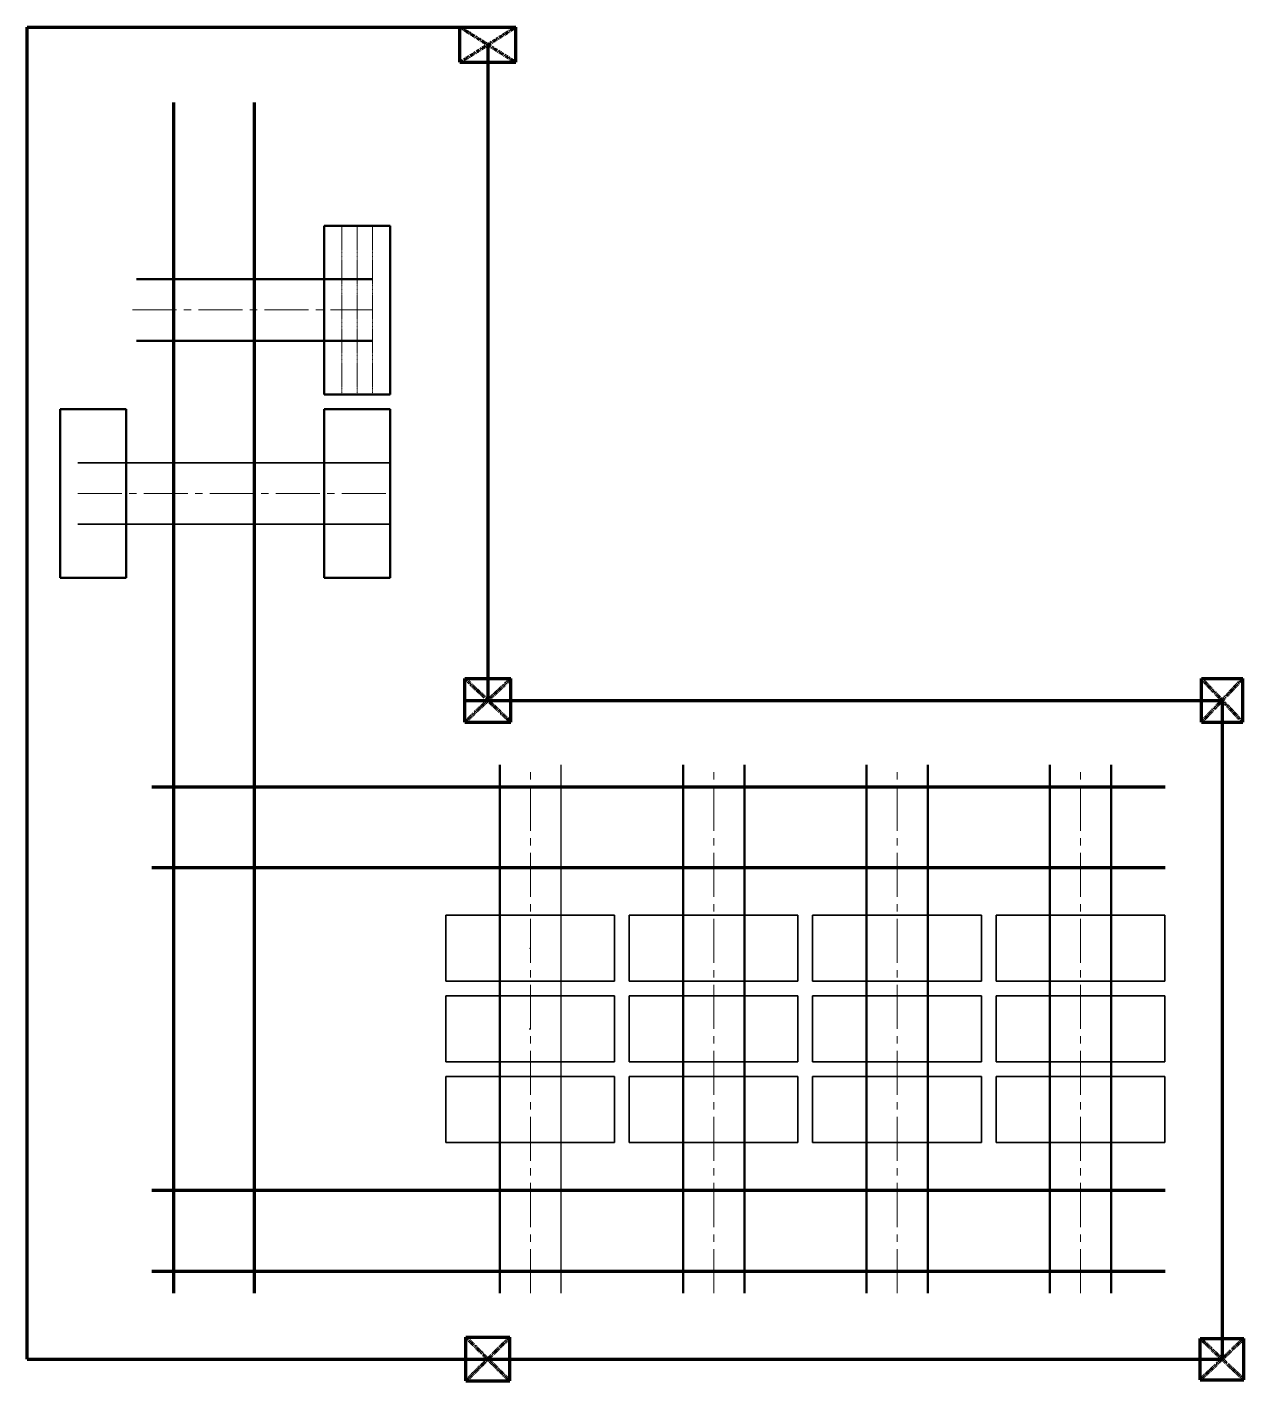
# Model space of a CAD drawing. Header units: millimetres. Extents: x 0 to 16586, y -298 to 18156.
import ezdxf

# ---------------------------------------------------------------- set-up
doc = ezdxf.new("R2010")
doc.units = ezdxf.units.MM
doc.header["$PDSIZE"] = -1
doc.linetypes.add('CENTERX2', pattern=[20.32, 12.7, -2.54, 2.54, -2.54])
doc.linetypes.add('点画线', pattern=[18, 12, -2, 2, -2])
doc.layers.get('0').update_dxf_attribs({"lineweight": 18})
for name, color, linetype, lineweight in [('Layout', 4, 'Continuous', 35), ('Tape', 9, 'Continuous', 35), ('中心线层', 1, '点画线', 18), ('中心线自定义', 1, '点画线', 18), ('粗实线层', 7, 'Continuous', 50)]:
    doc.layers.add(name, color=color, linetype=linetype, lineweight=lineweight)

msp = doc.modelspace()

# ---------------------------------------------------------------- linework, layer by layer
at = {"color": 6, "linetype": 'Continuous', "lineweight": 50}
for p, q in [((4950, 15449), (4050, 15449)), ((4050, 15449), (4050, 13149)), ((4950, 15449), (4950, 13149)), ((4950, 13149), (4050, 13149)), ((450, 12950), (450, 10650)), ((450, 12950), (1350, 12950)), ((1350, 12950), (1350, 10650)), ((4950, 12950), (4050, 12950)), ((4050, 12950), (4050, 10650)), ((4950, 12950), (4950, 10650)), ((450, 10650), (1350, 10650)), ((4950, 10650), (4050, 10650))]:
    msp.add_line(p, q, dxfattribs=at)
at = {"color": 5, "linetype": 'Continuous', "lineweight": 35}
for p, q in [((5707, 6050), (8007, 6050)), ((5707, 6050), (5707, 5150)), ((8007, 6050), (8007, 5150)), ((8207, 6050), (10507, 6050)), ((8207, 6050), (8207, 5150)), ((10507, 6050), (10507, 5150)), ((10707, 6050), (13007, 6050)), ((10707, 6050), (10707, 5150)), ((13007, 6050), (13007, 5150)), ((13207, 6050), (15507, 6050)), ((13207, 6050), (13207, 5150)), ((15507, 6050), (15507, 5150)), ((5707, 5150), (8007, 5150)), ((8207, 5150), (10507, 5150)), ((10707, 5150), (13007, 5150)), ((13207, 5150), (15507, 5150)), ((5707, 4950), (8007, 4950)), ((5707, 4950), (5707, 4050)), ((8007, 4950), (8007, 4050)), ((8207, 4950), (10507, 4950)), ((8207, 4950), (8207, 4050)), ((10507, 4950), (10507, 4050)), ((10707, 4950), (13007, 4950)), ((10707, 4950), (10707, 4050)), ((13007, 4950), (13007, 4050)), ((13207, 4950), (15507, 4950)), ((13207, 4950), (13207, 4050)), ((15507, 4950), (15507, 4050)), ((5707, 4050), (8007, 4050)), ((8207, 4050), (10507, 4050)), ((10707, 4050), (13007, 4050)), ((13207, 4050), (15507, 4050)), ((5707, 3850), (8007, 3850)), ((5707, 3850), (5707, 2950)), ((8007, 3850), (8007, 2950)), ((8207, 3850), (10507, 3850)), ((8207, 3850), (8207, 2950)), ((10507, 3850), (10507, 2950)), ((10707, 3850), (13007, 3850)), ((10707, 3850), (10707, 2950)), ((13007, 3850), (13007, 2950)), ((13207, 3850), (15507, 3850)), ((13207, 3850), (13207, 2950)), ((15507, 3850), (15507, 2950)), ((5707, 2950), (8007, 2950)), ((8207, 2950), (10507, 2950)), ((10707, 2950), (13007, 2950)), ((13207, 2950), (15507, 2950))]:
    msp.add_line(p, q, dxfattribs=at)
at = {"layer": 'Layout', "linetype": 'Continuous', "lineweight": 70}
for p, q in [((0, 0), (0, 18156)), ((0, 18156), (6281, 18156)), ((5900, 17676), (5900, 18156)), ((5900, 18156), (6662, 18156)), ((6662, 17676), (6662, 18156)), ((6281, 17916), (6281, 8978)), ((5900, 17676), (6662, 17676)), ((5966, 8681), (5966, 9276)), ((5966, 9276), (6596, 9276)), ((6596, 8681), (6596, 9276)), ((16006, 8681), (16006, 9276)), ((16006, 9276), (16571, 9276)), ((16571, 8681), (16571, 9276)), ((5966, 8978), (6281, 8978)), ((6281, 8978), (16288, 8978)), ((16288, 8978), (16288, 0)), ((5966, 8681), (6596, 8681)), ((16006, 8681), (16571, 8681)), ((5981, -298), (5981, 298)), ((5981, 298), (6581, 298)), ((6581, -298), (6581, 298)), ((15991, -281), (15991, 281)), ((15991, 281), (16586, 281)), ((16586, -281), (16586, 281)), ((0, 0), (6281, 0)), ((6281, 0), (16288, 0)), ((5981, -298), (6581, -298)), ((15991, -281), (16586, -281))]:
    msp.add_line(p, q, dxfattribs=at)
at = {"layer": 'Layout', "linetype": 'CENTERX2', "lineweight": 70}
for p, q in [((5900, 17676), (6662, 18156)), ((5900, 18156), (6662, 17676)), ((5966, 8681), (6596, 9276)), ((6596, 8681), (5966, 9276)), ((16006, 8681), (16571, 9276)), ((16006, 9276), (16571, 8681)), ((5981, -298), (6581, 298)), ((6581, -298), (5981, 298)), ((15991, -281), (16586, 281)), ((15991, 281), (16586, -281))]:
    msp.add_line(p, q, dxfattribs=at)
at = {"layer": 'Layout', "color": 4, "linetype": '点画线', "ltscale": 3}
msp.add_point((6857, 4500), dxfattribs=at)
at = {"layer": 'Tape', "color": 9, "ltscale": 50}
for p, q in [((690, 12218), (4950, 12218)), ((690, 11381), (4950, 11381))]:
    msp.add_line(p, q, dxfattribs=at)
at = {"layer": '中心线层'}
for p, q in [((4290, 15449), (4290, 13149)), ((4500, 15449), (4500, 13149)), ((4710, 15449), (4710, 13149))]:
    msp.add_line(p, q, dxfattribs=at)
at = {"layer": '中心线自定义', "color": 1, "ltscale": 50}
for p, q in [((1435, 14300), (4710, 14300)), ((690, 11800), (4950, 11800)), ((9360, 900), (9360, 8100)), ((11860, 900), (11860, 8100)), ((14360, 900), (14360, 8100))]:
    msp.add_line(p, q, dxfattribs=at)
at = {"layer": '中心线自定义', "color": 1, "linetype": '点画线', "ltscale": 50}
msp.add_line((6860, 900), (6860, 8100), dxfattribs=at)
at = {"layer": '中心线自定义', "color": 4, "linetype": '点画线', "ltscale": 3}
msp.add_point((6857, 5600), dxfattribs=at)
at = {"layer": '粗实线层', "color": 9, "lineweight": 70}
for p, q in [((2000, 900), (2000, 17128)), ((3100, 900), (3100, 17128))]:
    msp.add_line(p, q, dxfattribs=at)
at = {"layer": '粗实线层'}
for p, q in [((1490, 14718), (4710, 14718)), ((1490, 13881), (4710, 13881))]:
    msp.add_line(p, q, dxfattribs=at)
at = {"layer": '粗实线层', "color": 0, "linetype": 'ByBlock', "ltscale": 50}
for p, q in [((6442, 900), (6442, 8100)), ((8942, 900), (8942, 8100)), ((9778, 900), (9778, 8100)), ((11442, 900), (11442, 8100)), ((12278, 900), (12278, 8100)), ((13942, 900), (13942, 8100)), ((14778, 900), (14778, 8100))]:
    msp.add_line(p, q, dxfattribs=at)
at = {"layer": '粗实线层', "color": 0, "linetype": 'ByBlock', "lineweight": -3, "ltscale": 50}
msp.add_line((7278, 900), (7278, 8100), dxfattribs=at)
at = {"layer": '粗实线层', "color": 9, "linetype": 'Continuous', "lineweight": 70}
for p, q in [((1700, 7800), (15513, 7800)), ((1700, 6700), (15513, 6700)), ((1700, 2300), (15513, 2300))]:
    msp.add_line(p, q, dxfattribs=at)
at = {"layer": '粗实线层', "lineweight": 70}
msp.add_line((1700, 1200), (15513, 1200), dxfattribs=at)

doc.saveas('drawing.dxf')
